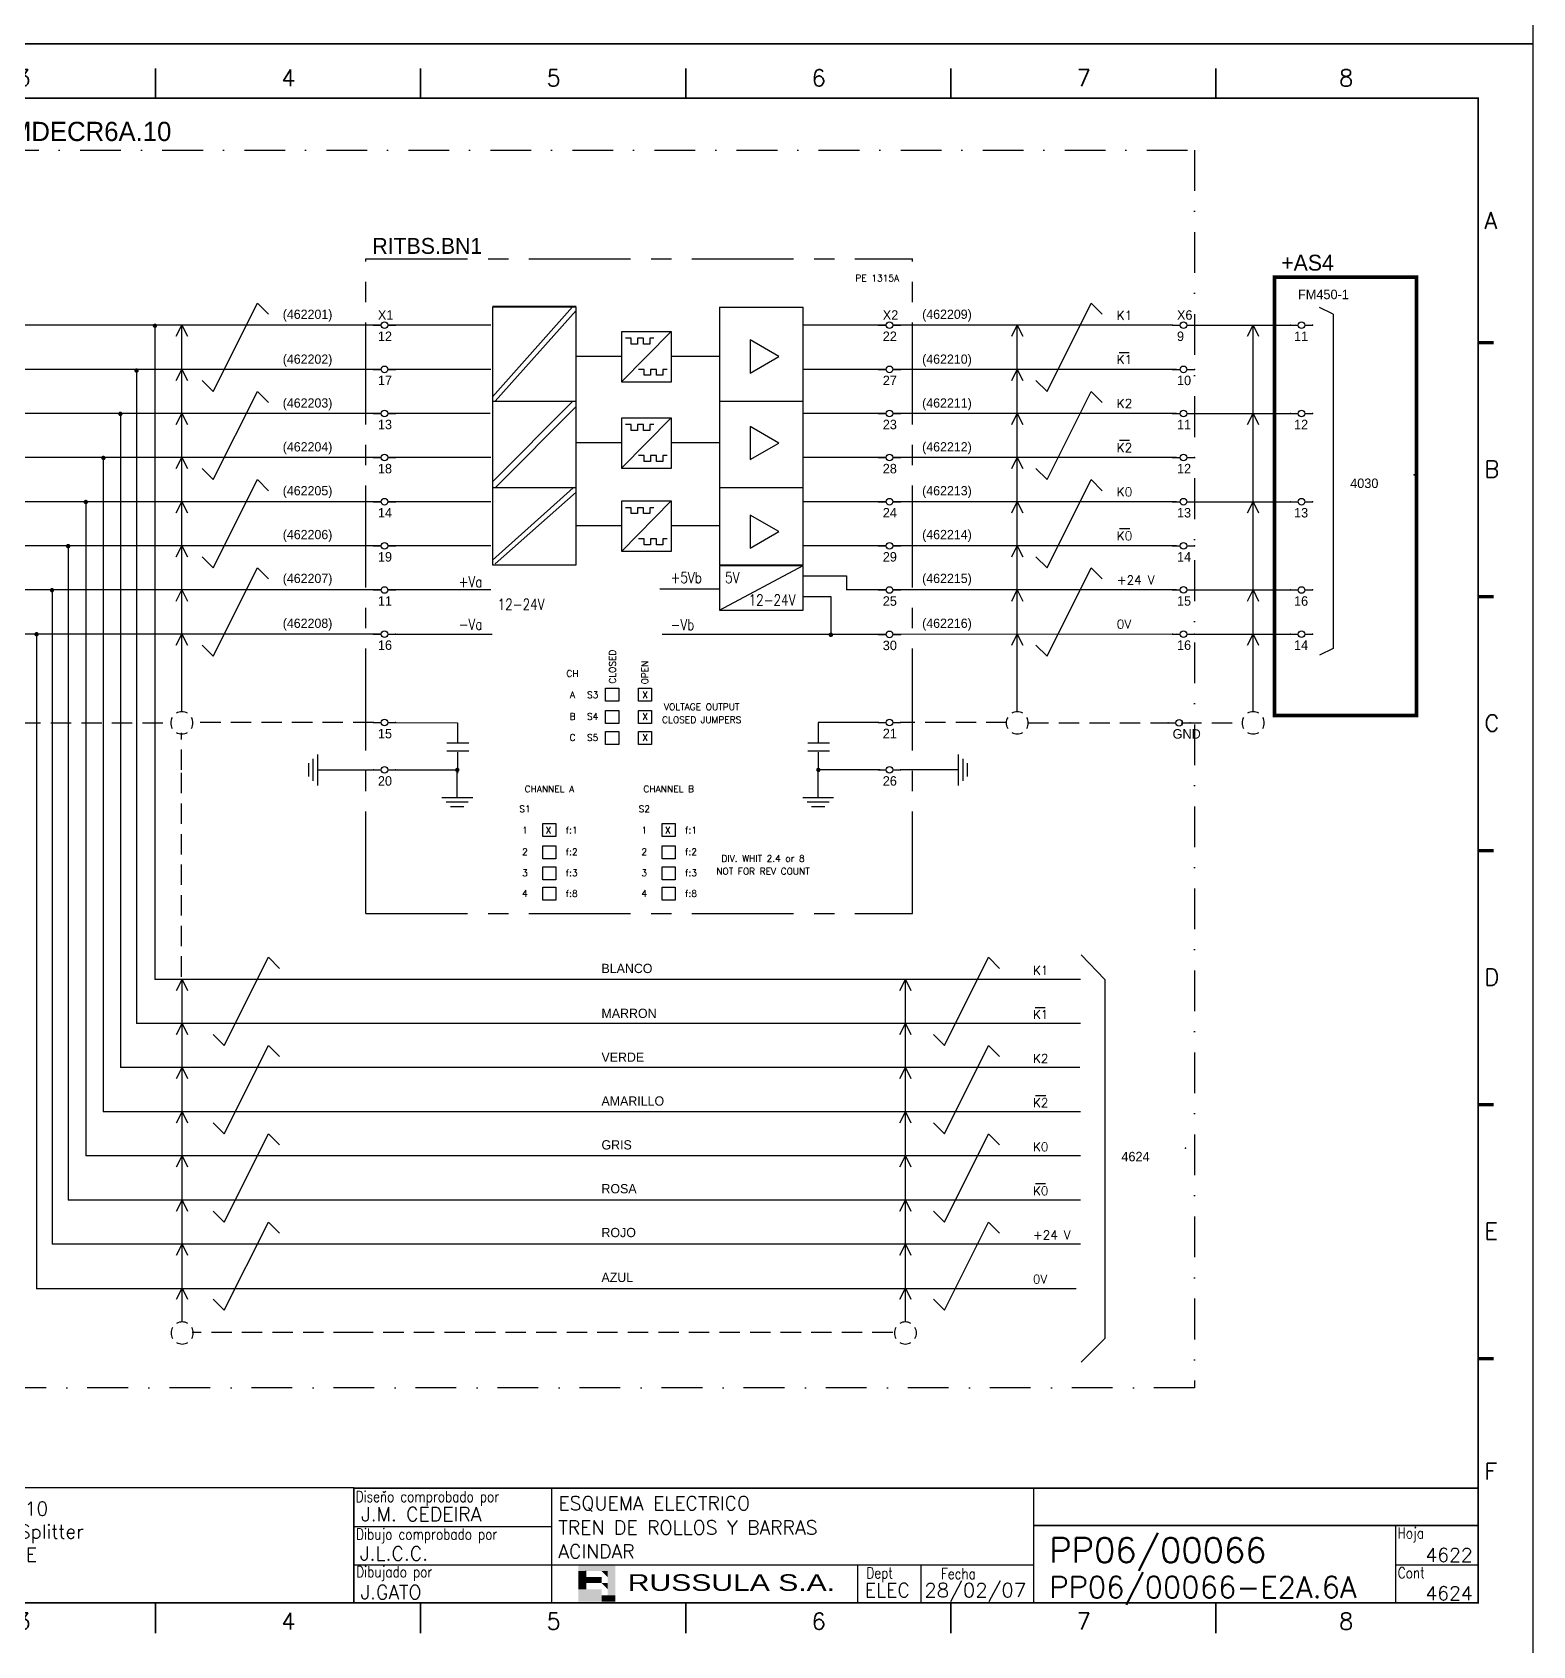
# Model space of a CAD drawing. Extents: x -275 to 145, y -1951 to 425.
# Drawn here: x -131.2 to 144.9, y -1651.7 to -1354.7 of the extents above; entities that cross this region are included whole.
import ezdxf
from ezdxf.enums import TextEntityAlignment as Align

# ---------------------------------------------------------------- set-up
doc = ezdxf.new("R2010")
doc.units = 0
doc.header["$LTSCALE"] = 15
doc.header["$MEASUREMENT"] = 0
doc.header["$PDSIZE"] = 2
for name, pattern in [('CENTER', [2, 1.25, -0.25, 0.25, -0.25]), ('DASHDOT', [1, 0.5, -0.25, 0, -0.25]), ('HIDDEN', [0.375, 0.25, -0.125])]:
    doc.linetypes.add(name, pattern=pattern)
for name, color, linetype in [('1', 7, 'Continuous'), ('10', 5, 'Continuous'), ('102', 7, 'Continuous'), ('2', 7, 'Continuous'), ('25', 3, 'Continuous'), ('25PK', 4, 'CENTER'), ('35', 2, 'Continuous'), ('8', 1, 'Continuous'), ('9', 6, 'Continuous'), ('DIBUJO', 7, 'Continuous')]:
    doc.layers.add(name, color=color, linetype=linetype)
doc.styles.add('ABBSTYLE', font='ROMANS.SHX', dxfattribs={"width": 0.8})
doc.styles.add('HELVETICA', font='HELV.SHX')
doc.styles.add('LABEL', font='SIMPLEX', dxfattribs={"width": 0.8, "height": 4})
doc.styles.add('ROMANS', font='ROMANS.shx', dxfattribs={"width": 0.8, "oblique": 15})

# ---------------------------------------------------------------- blocks, each defined once
blk = doc.blocks.new('NOD')
at = {"color": 0, "linetype": 'ByBlock'}
blk.add_point((0, 0), dxfattribs=at)
at = {"color": 0, "linetype": 'ByBlock', "flags": 1}
blk.add_attdef('PINNR', (2, -2), '', height=1.8, dxfattribs=at)
blk = doc.blocks.new('$$PLL21C')
for p, q in [((-2.5, 0), (-0.75, 0)), ((0.75, 0), (2.5, 0))]:
    blk.add_line(p, q)
at = {"layer": '2'}
blk.add_circle((0, 0), 0.75, dxfattribs=at)
for p in [(-2.5, 0), (2.5, 0)]:
    blk.add_blockref('NOD', p, dxfattribs=at)
at = {"layer": '8'}
blk.add_attdef('*A', (-1.5, -3.575), '', height=2.15, dxfattribs=at)
at = {"layer": '9'}
blk.add_attdef('ID', (-1.5, 1.25), '', height=2.15, dxfattribs=at)
blk = doc.blocks.new('$030107')
at = {"layer": '102'}
for start, end in [(150, 210), (60, 120), (330, 30), (240, 300)]:
    blk.add_arc((0, 0), 2.5, start, end, dxfattribs=at)
blk = doc.blocks.new('$PP313')
at = {"layer": '2'}
blk.add_blockref('NOD', (0, 0), dxfattribs=at)
at = {"layer": '8'}
blk.add_attdef('1A', (1, -3.325), '', height=2.15, dxfattribs=at)
at = {"layer": '9'}
blk.add_attdef('ID', (1, 1), '', height=2.15, dxfattribs=at)
blk = doc.blocks.new('$$PLR12C')
for p, q in [((-2.5, 0), (-0.75, 0)), ((0.75, 0), (2.5, 0))]:
    blk.add_line(p, q)
at = {"layer": '2'}
blk.add_circle((0, 0), 0.75, dxfattribs=at)
for p in [(-2.5, 0), (2.5, 0)]:
    blk.add_blockref('NOD', p, dxfattribs=at)
at = {"layer": '8'}
blk.add_attdef('*A', text='', height=2.15, dxfattribs=at).set_placement((1.5, -3.575), align=Align.RIGHT)
at = {"layer": '9'}
blk.add_attdef('ID', text='', height=2.15, dxfattribs=at).set_placement((1.5, 1.25), align=Align.RIGHT)
blk = doc.blocks.new('newcajec')
at = {"layer": '1'}
for p, q in [((179.4, 20.85), (0.13, 20.85)), ((7, 20.85), (7, 0)), ((71, 20.85), (71, 0)), ((84, 20.85), (84, 0.09)), ((99, 20.85), (99, 0)), ((215.2, 20.8), (215.2, 0)), ((184.64, 20.18), (184.81, 20.01)), ((184.81, 20.01), (185.18, 20.25)), ((10.6, 16.64), (0, 16.64)), ((10.6, 16.64), (99, 16.64)), ((10.6, 12.48), (0, 12.48)), ((10.6, 12.48), (99, 12.48)), ((179.4, 13.87), (215.2, 13.87)), ((368, 14.06), (368, 0)), ((10.6, 8.32), (0, 8.32)), ((10.6, 8.32), (99, 8.32)), ((179.4, 6.93), (267.63, 6.93)), ((267.63, 6.93), (302.5, 6.93)), ((270.63, 6.91), (270.63, 0)), ((282.07, 6.93), (282.07, 0)), ((368, 6.93), (383, 6.93)), ((10.6, 4.16), (0, 4.16)), ((10.6, 4.16), (99, 4.16))]:
    blk.add_line(p, q, dxfattribs=at)
for points in [[(47.5, 272.5, 0.3, 0.3, 0), (47.5, 277.91, 0.3, 0.3, 0)], [(95.5, 272.5, 0.3, 0.3, 0), (95.5, 277.91, 0.3, 0.3, 0)], [(143.5, 272.5, 0.3, 0.3, 0), (143.5, 277.91, 0.3, 0.3, 0)], [(191.5, 272.5, 0.3, 0.3, 0), (191.5, 277.91, 0.3, 0.3, 0)], [(239.5, 272.5, 0.3, 0.3, 0), (239.5, 277.91, 0.3, 0.3, 0)], [(287.5, 272.5, 0.3, 0.3, 0), (287.5, 277.91, 0.3, 0.3, 0)], [(335.5, 272.5, 0.3, 0.3, 0), (335.5, 277.91, 0.3, 0.3, 0)], [(-2.99, 228.23, 0.6, 0.6, 0), (-0.18, 228.23, 0.6, 0.6, 0)], [(383.01, 228.23, 0.6, 0.6, 0), (385.82, 228.23, 0.6, 0.6, 0)], [(-2.99, 182.23, 0.6, 0.6, 0), (-0.18, 182.23, 0.6, 0.6, 0)], [(383.01, 182.23, 0.6, 0.6, 0), (385.82, 182.23, 0.6, 0.6, 0)], [(-2.99, 136.23, 0.6, 0.6, 0), (-0.18, 136.23, 0.6, 0.6, 0)], [(383.01, 136.23, 0.6, 0.6, 0), (385.82, 136.23, 0.6, 0.6, 0)], [(-2.99, 90.23, 0.6, 0.6, 0), (-0.18, 90.23, 0.6, 0.6, 0)], [(383.01, 90.23, 0.6, 0.6, 0), (385.82, 90.23, 0.6, 0.6, 0)], [(-2.99, 44.23, 0.6, 0.6, 0), (-0.18, 44.23, 0.6, 0.6, 0)], [(383.01, 44.23, 0.6, 0.6, 0), (385.82, 44.23, 0.6, 0.6, 0)], [(383, 20.8, 0.3, 0.3, 0), (179.4, 20.8, 0.3, 0.3, 0), (179.4, 0, 0.3, 0.3, 0)], [(302.5, 20.8, 0.3, 0.3, 0), (302.5, 0, 0.3, 0.3, 0)], [(302.5, 14, 0.3, 0.3, 0), (383, 14, 0.3, 0.3, 0)], [(47.5, -5.5, 0.3, 0.3, 0), (47.5, -0.09, 0.3, 0.3, 0)], [(95.5, -5.5, 0.3, 0.3, 0), (95.5, -0.09, 0.3, 0.3, 0)], [(143.5, -5.5, 0.3, 0.3, 0), (143.5, -0.09, 0.3, 0.3, 0)], [(191.5, -5.5, 0.3, 0.3, 0), (191.5, -0.09, 0.3, 0.3, 0)], [(239.5, -5.5, 0.3, 0.3, 0), (239.5, -0.09, 0.3, 0.3, 0)], [(287.5, -5.5, 0.3, 0.3, 0), (287.5, -0.09, 0.3, 0.3, 0)], [(335.5, -5.5, 0.3, 0.3, 0), (335.5, -0.09, 0.3, 0.3, 0)]]:
    blk.add_lwpolyline(points, format="xyseb", dxfattribs=at)
at = {"layer": '1', "const_width": 0.3}
blk.add_lwpolyline([(0, 0), (0, 272.5), (383, 272.5), (383, 0)], close=True, dxfattribs=at)
at = {"layer": '2', "color": 14}
for p, q in [((221.42, 4.69), (221.42, 5.81)), ((221.42, 2.47), (221.42, 3.58))]:
    blk.add_line(p, q, dxfattribs=at)
for points in [[(220.05, 5.81), (220.05, 6.92), (226.74, 5.81), (226.74, 6.92)], [(221.42, 2.47), (220.05, 2.47), (221.42, 5.81), (220.05, 5.81)], [(221.42, 4.69), (224.25, 4.69), (221.42, 3.58), (224.25, 3.58)], [(224.25, 5.81), (225.37, 5.81), (225.37, 4.69)], [(224.25, 3.58), (225.37, 3.58), (225.37, 2.47)], [(225.37, 5.81), (226.74, 5.81), (225.37, 1.35), (226.74, 1.35)], [(224.25, 0.24), (224.25, 2.47), (220.05, 0.24), (220.05, 2.47)], [(226.74, 1.35), (226.74, 0.24), (224.25, 1.35), (224.25, 0.24)]]:
    blk.add_solid(points, dxfattribs=at)
at = {"layer": '1', "style": 'ROMANS'}
for s, p in [('1', (22.29, 274.68)), ('2', (70.29, 274.68)), ('3', (118.29, 274.68)), ('4', (166.29, 274.68)), ('5', (214.29, 274.68)), ('6', (262.29, 274.68)), ('7', (310.29, 274.68)), ('8', (357.79, 274.68)), ('A', (-4.37, 248.84)), ('A', (384.13, 248.84)), ('B', (-4.37, 203.84)), ('B', (384.13, 203.84)), ('C', (-4.37, 157.84)), ('C', (384.13, 157.84)), ('D', (-4.37, 111.84)), ('D', (384.13, 111.84)), ('E', (-4.37, 65.84)), ('E', (384.13, 65.84)), ('F', (-4.37, 22.34)), ('F', (384.13, 22.34)), ('1', (22.29, -4.82)), ('2', (70.29, -4.82)), ('3', (118.29, -4.82)), ('4', (166.29, -4.82)), ('5', (214.29, -4.82)), ('6', (262.29, -4.82)), ('7', (310.29, -4.82)), ('8', (357.79, -4.82))]:
    blk.add_text(s, height=3, dxfattribs=at).set_placement(p)
at = {"layer": '1', "style": 'LABEL', "width": 0.8}
for s, p in [('Diseno comprobado por', (179.73, 18.27)), ('Dibujo comprobado por', (179.81, 11.47)), ('Hoja', (368.38, 11.66)), ('Dibujado por', (179.83, 4.64)), ('Fecha', (285.71, 4.3)), ('Cont', (368.43, 4.46)), ('No', (2.23, 1.05)), ('Revision', (8, 1.05))]:
    blk.add_text(s, height=2, dxfattribs=at).set_placement(p)
for s, p in [('Dept', (274.61, 4.44)), ('Elaborado', (77.5, 1.05)), ('Fecha', (91.5, 1.05))]:
    blk.add_text(s, height=2, dxfattribs=at).set_placement(p, align=Align.CENTER)
at = {"layer": '10', "style": 'ROMANS'}
for tag, p in [('REV41', (3.5, 18.74)), ('REV43', (77.7, 18.74)), ('REV31', (3.5, 14.58)), ('REV33', (77.7, 14.58)), ('REV21', (3.5, 10.42)), ('REV23', (77.7, 10.42)), ('REV11', (3.5, 6.27)), ('REV13', (77.7, 6.27))]:
    blk.add_attdef(tag, text='', height=2.5, dxfattribs=at).set_placement(p, align=Align.MIDDLE)
for tag, p, height in [('REV42', (8, 17.49), 2.5), ('SHEETNAME1', (100.5, 15.83), 2.5), ('DOCUMENTTYPE', (216.43, 16.8), 2.5), ('NOTA', (305.32, 15.8), 3), ('REV32', (8, 13.33), 2.5), ('DESIGNCHECK', (180.74, 14.83), 2.5), ('OBJECT', (216.43, 12.4), 2.5), ('SHEETNAME2', (100.5, 11.67), 2.5), ('ORDER', (305.32, 7.3), 4.5), ('REV22', (8, 9.17), 2.5), ('SHEETNAME3', (100.5, 7.51), 2.5), ('DRAWINGCHECK', (180.53, 7.71), 2.5), ('CUSTOMER', (216.43, 8.08), 2.5), ('REV12', (8, 5.01), 2.5), ('SHEETNAME4', (100.5, 3.35), 2.5), ('USER', (180.63, 0.71), 2.5), ('DEPARTMENT', (271.93, 1.05), 2.5), ('DOCUMENT_ID', (305.32, 0.93), 4.4)]:
    blk.add_attdef(tag, p, '', height=height, dxfattribs=at)
for tag, width, p, p2 in [('REV44', 1.221199, (84.53, 17.49), (98.48, 17.49)), ('REV34', 1.221199, (84.53, 13.33), (98.48, 13.33)), ('REV24', 1.221199, (84.53, 9.17), (98.48, 9.17)), ('REV14', 1.221199, (84.53, 5.01), (98.48, 5.01)), ('CREATED2', 7.039915, (282.71, 1.05), (301.14, 1.05))]:
    blk.add_attdef(tag, text='', height=2.5, dxfattribs=dict(at, width=width)).set_placement(p, p2, align=Align.FIT)
for tag, p in [('SHEET', (382, 7.43)), ('NEXTSHEET', (382, 0.5))]:
    blk.add_attdef(tag, text='', height=2.5, dxfattribs=at).set_placement(p, align=Align.RIGHT)
at = {"layer": 'DIBUJO', "color": 14, "style": 'HELVETICA', "width": 1.3}
blk.add_text('RUSSULA S.A.', height=3, dxfattribs=at).set_placement((229, 2.19))

msp = doc.modelspace()

# ---------------------------------------------------------------- linework, layer by layer
at = {"layer": '2', "color": 3, "linetype": 'DASHDOT'}
for p, q in [((-137.5, -1376.44), (82.7, -1376.44)), ((82.7, -1376.44), (82.7, -1604.25)), ((82.7, -1604.25), (-137.5, -1604.25))]:
    msp.add_line(p, q, dxfattribs=at)
at = {"layer": '2', "color": 7}
for p, q in [((-97.91, -1420.85), (-89.79, -1404.61)), ((-89.79, -1404.61), (-87.76, -1406.64)), ((55.53, -1420.85), (63.65, -1404.61)), ((63.65, -1404.61), (65.68, -1406.64)), ((-46.53, -1421.86), (-31.83, -1405.3)), ((-46.02, -1422.64), (-31.12, -1405.98)), ((108.18, -1406.65), (105.67, -1405.39)), ((108.18, -1406.65), (108.18, -1468.15)), ((-67.01, -1408.67), (-133.44, -1408.67)), ((-108.69, -1408.78), (-108.69, -1529.08)), ((-104.72, -1410.7), (-103.7, -1408.67)), ((-103.7, -1479.83), (-103.7, -1408.67)), ((-103.7, -1408.67), (-102.69, -1410.7)), ((-46.83, -1408.67), (-65.79, -1408.67)), ((-22.77, -1419.11), (-13.66, -1409.81)), ((25.91, -1408.67), (10.66, -1408.67)), ((78.64, -1408.67), (27.13, -1408.67)), ((49.04, -1410.7), (50.05, -1408.67)), ((50.05, -1479.83), (50.05, -1408.67)), ((50.05, -1408.67), (51.07, -1410.7)), ((82.7, -1408.67), (100.34, -1408.67)), ((92.45, -1410.7), (93.47, -1408.67)), ((93.47, -1479.83), (93.47, -1408.67)), ((93.47, -1408.67), (94.48, -1410.7)), ((-21.01, -1411.07), (-22.05, -1411.07)), ((-21.01, -1412.16), (-21.01, -1411.07)), ((-19.82, -1412.16), (-21.01, -1412.16)), ((-18.76, -1411.07), (-19.82, -1411.07)), ((-19.82, -1411.07), (-19.82, -1412.16)), ((-18.76, -1412.16), (-18.76, -1411.07)), ((-17.57, -1412.16), (-18.76, -1412.16)), ((-16.81, -1411.07), (-17.57, -1411.07)), ((-17.57, -1411.07), (-17.57, -1412.16)), ((68.79, -1413.67), (70.68, -1413.67)), ((-22.79, -1414.4), (-31.13, -1414.4)), ((-4.74, -1414.4), (-13.68, -1414.4)), ((-67.01, -1416.79), (-133.44, -1416.79)), ((-112.03, -1416.79), (-112.03, -1537.2)), ((-104.72, -1418.82), (-103.7, -1416.79)), ((-103.7, -1416.79), (-102.69, -1418.82)), ((-99.94, -1418.82), (-97.91, -1420.85)), ((-46.83, -1416.79), (-65.79, -1416.79)), ((-18.61, -1416.79), (-19.64, -1416.79)), ((-18.61, -1417.88), (-18.61, -1416.79)), ((-17.42, -1417.88), (-18.61, -1417.88)), ((-17.42, -1416.79), (-17.42, -1417.88)), ((-16.35, -1416.79), (-17.42, -1416.79)), ((-16.35, -1417.88), (-16.35, -1416.79)), ((-15.17, -1417.88), (-16.35, -1417.88)), ((-15.17, -1416.79), (-15.17, -1417.88)), ((-14.41, -1416.79), (-15.17, -1416.79)), ((25.91, -1416.79), (10.66, -1416.79)), ((79.35, -1416.79), (27.13, -1416.79)), ((49.04, -1418.82), (50.05, -1416.79)), ((50.05, -1416.79), (51.07, -1418.82)), ((53.5, -1418.82), (55.53, -1420.85)), ((-97.91, -1437.09), (-89.79, -1420.85)), ((-89.79, -1420.85), (-87.76, -1422.88)), ((55.53, -1437.09), (63.65, -1420.85)), ((63.65, -1420.85), (65.68, -1422.88)), ((-67.01, -1424.91), (-133.44, -1424.91)), ((-115.02, -1424.91), (-115.02, -1545.32)), ((-104.72, -1426.94), (-103.7, -1424.91)), ((-103.7, -1424.91), (-102.69, -1426.94)), ((-46.93, -1424.91), (-65.79, -1424.91)), ((-46.51, -1437.48), (-31.82, -1422.73)), ((-45.95, -1438.52), (-31.15, -1423.62)), ((25.91, -1424.91), (10.66, -1424.91)), ((79.35, -1424.91), (27.13, -1424.91)), ((49.04, -1426.94), (50.05, -1424.91)), ((50.05, -1424.91), (51.07, -1426.94)), ((82.7, -1424.91), (100.34, -1424.91)), ((92.45, -1426.94), (93.47, -1424.91)), ((93.47, -1424.91), (94.48, -1426.94)), ((-22.77, -1434.99), (-13.66, -1425.7)), ((-21.01, -1426.95), (-22.05, -1426.95)), ((-21.01, -1428.05), (-21.01, -1426.95)), ((-19.82, -1428.05), (-21.01, -1428.05)), ((-18.76, -1426.95), (-19.82, -1426.95)), ((-19.82, -1426.95), (-19.82, -1428.05)), ((-18.76, -1428.05), (-18.76, -1426.95)), ((-17.57, -1428.05), (-18.76, -1428.05)), ((-17.57, -1426.95), (-17.57, -1428.05)), ((-16.81, -1426.95), (-17.57, -1426.95)), ((-22.79, -1430.29), (-31.13, -1430.29)), ((-4.74, -1430.29), (-13.68, -1430.29)), ((68.85, -1429.85), (70.74, -1429.85)), ((-67.01, -1433.03), (-133.44, -1433.03)), ((-118.17, -1433.03), (-118.17, -1553.45)), ((-104.72, -1435.06), (-103.7, -1433.03)), ((-103.7, -1433.03), (-102.69, -1435.06)), ((-46.83, -1433.03), (-65.79, -1433.03)), ((-18.61, -1432.67), (-19.64, -1432.67)), ((-18.61, -1433.76), (-18.61, -1432.67)), ((-17.42, -1433.76), (-18.61, -1433.76)), ((-17.42, -1432.67), (-17.42, -1433.76)), ((-16.35, -1432.67), (-17.42, -1432.67)), ((-16.35, -1433.76), (-16.35, -1432.67)), ((-15.17, -1433.76), (-16.35, -1433.76)), ((-14.41, -1432.67), (-15.17, -1432.67)), ((-15.17, -1432.67), (-15.17, -1433.76)), ((25.91, -1433.03), (10.66, -1433.03)), ((79.35, -1433.03), (27.13, -1433.03)), ((49.04, -1435.06), (50.05, -1433.03)), ((50.05, -1433.03), (51.07, -1435.06)), ((-99.94, -1435.06), (-97.91, -1437.09)), ((-97.91, -1453.34), (-89.79, -1437.09)), ((-89.79, -1437.09), (-87.76, -1439.12)), ((53.5, -1435.06), (55.53, -1437.09)), ((55.53, -1453.34), (63.65, -1437.09)), ((63.65, -1437.09), (65.68, -1439.12)), ((-46.53, -1451.89), (-31.68, -1438.59)), ((-46.01, -1452.6), (-31.12, -1439.37)), ((-67.01, -1441.15), (-133.44, -1441.15)), ((-121.39, -1441.15), (-121.39, -1561.57)), ((-104.72, -1443.18), (-103.7, -1441.15)), ((-103.7, -1441.15), (-102.69, -1443.18)), ((-46.83, -1441.15), (-65.79, -1441.15)), ((-22.77, -1450.29), (-13.66, -1441)), ((-21.01, -1442.25), (-22.05, -1442.25)), ((-21.01, -1443.35), (-21.01, -1442.25)), ((-19.82, -1443.35), (-21.01, -1443.35)), ((-18.76, -1442.25), (-19.82, -1442.25)), ((-19.82, -1442.25), (-19.82, -1443.35)), ((-18.76, -1443.35), (-18.76, -1442.25)), ((-17.57, -1443.35), (-18.76, -1443.35)), ((-16.81, -1442.25), (-17.57, -1442.25)), ((-17.57, -1442.25), (-17.57, -1443.35)), ((25.91, -1441.15), (10.66, -1441.15)), ((79.35, -1441.15), (27.13, -1441.15)), ((49.04, -1443.18), (50.05, -1441.15)), ((50.05, -1441.15), (51.07, -1443.18)), ((82.7, -1441.15), (100.34, -1441.15)), ((92.45, -1443.18), (93.47, -1441.15)), ((93.47, -1441.15), (94.48, -1443.18)), ((-22.79, -1445.59), (-31.13, -1445.59)), ((-4.74, -1445.59), (-13.68, -1445.59)), ((68.87, -1446.08), (70.76, -1446.08)), ((-67.01, -1449.27), (-133.44, -1449.27)), ((-124.6, -1449.27), (-124.6, -1569.69)), ((-104.72, -1451.3), (-103.7, -1449.27)), ((-103.7, -1449.27), (-102.69, -1451.3)), ((-46.83, -1449.27), (-65.79, -1449.27)), ((-18.61, -1447.97), (-19.64, -1447.97)), ((-18.61, -1449.07), (-18.61, -1447.97)), ((-17.42, -1449.07), (-18.61, -1449.07)), ((-17.42, -1447.97), (-17.42, -1449.07)), ((-16.35, -1447.97), (-17.42, -1447.97)), ((-16.35, -1449.07), (-16.35, -1447.97)), ((-15.17, -1449.07), (-16.35, -1449.07)), ((-14.41, -1447.97), (-15.17, -1447.97)), ((-15.17, -1447.97), (-15.17, -1449.07)), ((25.91, -1449.27), (10.66, -1449.27)), ((79.35, -1449.27), (27.13, -1449.27)), ((49.04, -1451.3), (50.05, -1449.27)), ((50.05, -1449.27), (51.07, -1451.3)), ((-99.94, -1451.3), (-97.91, -1453.34)), ((53.5, -1451.3), (55.53, -1453.34)), ((-97.91, -1469.58), (-89.79, -1453.34)), ((-89.79, -1453.34), (-87.76, -1455.37)), ((-4.72, -1461.1), (10.67, -1452.89)), ((10.74, -1454.78), (18.63, -1454.78)), ((18.63, -1454.78), (18.63, -1457.39)), ((55.53, -1469.58), (63.65, -1453.34)), ((63.65, -1453.34), (65.68, -1455.37)), ((-67.01, -1457.4), (-133.44, -1457.4)), ((-127.54, -1457.4), (-127.54, -1577.81)), ((-104.72, -1459.43), (-103.7, -1457.4)), ((-103.7, -1457.4), (-102.69, -1459.43)), ((-46.83, -1457.4), (-65.79, -1457.4)), ((-4.74, -1457.27), (-15.72, -1457.27)), ((25.91, -1457.39), (18.63, -1457.39)), ((79.35, -1457.39), (27.13, -1457.39)), ((49.04, -1459.43), (50.05, -1457.4)), ((50.05, -1457.4), (51.07, -1459.43)), ((82.7, -1457.4), (100.34, -1457.4)), ((92.45, -1459.43), (93.47, -1457.4)), ((93.47, -1457.4), (94.48, -1459.43)), ((10.63, -1458.63), (15.75, -1458.63)), ((15.75, -1458.63), (15.75, -1465.52)), ((-67.01, -1465.52), (-133.44, -1465.52)), ((-130.44, -1465.52), (-130.44, -1586.03)), ((-104.72, -1467.55), (-103.7, -1465.52)), ((-103.7, -1465.52), (-102.69, -1467.55)), ((-64.71, -1465.52), (-46.59, -1465.52)), ((25.91, -1465.58), (-15.31, -1465.61)), ((79.35, -1465.52), (27.13, -1465.57)), ((49.04, -1467.55), (50.05, -1465.52)), ((50.05, -1465.52), (51.07, -1467.55)), ((82.7, -1465.51), (100.34, -1465.52)), ((92.45, -1467.55), (93.47, -1465.52)), ((93.47, -1465.52), (94.48, -1467.55)), ((-99.94, -1467.55), (-97.91, -1469.58)), ((53.5, -1467.55), (55.53, -1469.58)), ((108.18, -1468.15), (105.67, -1469.42)), ((-64.37, -1481.81), (-52.99, -1481.83)), ((-52.99, -1481.83), (-52.99, -1485.6)), ((24.49, -1481.78), (13.43, -1481.78)), ((13.43, -1481.78), (13.43, -1485.6)), ((-50.91, -1485.6), (-54.92, -1485.6)), ((-50.91, -1487.04), (-54.92, -1487.04)), ((-52.99, -1487.25), (-52.99, -1491.1)), ((15.51, -1485.6), (11.49, -1485.6)), ((15.51, -1487.04), (11.49, -1487.04)), ((13.43, -1487.25), (13.43, -1490.24)), ((-64.37, -1490.52), (-52.99, -1490.52)), ((24.81, -1490.52), (13.43, -1490.52)), ((-95.89, -1541.26), (-87.76, -1525.02)), ((-87.76, -1525.02), (-85.73, -1527.05)), ((36.66, -1541.26), (44.78, -1525.02)), ((44.78, -1525.02), (46.81, -1527.05)), ((61.83, -1524.54), (66.18, -1529.07)), ((61.7, -1529.08), (-108.69, -1529.08)), ((-104.66, -1531.11), (-103.64, -1529.08)), ((-103.64, -1592.14), (-103.64, -1529.08)), ((-103.64, -1529.08), (-102.63, -1531.11)), ((28.45, -1531.11), (29.47, -1529.08)), ((29.47, -1592.14), (29.47, -1529.08)), ((29.47, -1529.08), (30.48, -1531.11)), ((66.18, -1529.07), (66.18, -1595.16)), ((53.32, -1534.23), (55.21, -1534.23)), ((61.7, -1537.2), (-112.03, -1537.2)), ((-104.66, -1539.23), (-103.64, -1537.2)), ((-103.64, -1537.2), (-102.63, -1539.23)), ((28.45, -1539.23), (29.47, -1537.2)), ((29.47, -1537.2), (30.48, -1539.23)), ((-97.92, -1539.23), (-95.89, -1541.26)), ((-95.89, -1557.51), (-87.76, -1541.26)), ((-87.76, -1541.26), (-85.73, -1543.29)), ((34.63, -1539.23), (36.66, -1541.26)), ((36.66, -1557.51), (44.78, -1541.26)), ((44.78, -1541.26), (46.81, -1543.29)), ((61.6, -1545.32), (-115.02, -1545.32)), ((-104.66, -1547.35), (-103.64, -1545.32)), ((-103.64, -1545.32), (-102.63, -1547.35)), ((28.45, -1547.35), (29.47, -1545.32)), ((29.47, -1545.32), (30.48, -1547.35)), ((53.41, -1550.43), (55.31, -1550.43)), ((61.7, -1553.45), (-118.17, -1553.45)), ((-104.66, -1555.48), (-103.64, -1553.45)), ((-103.64, -1553.45), (-102.63, -1555.48)), ((-97.92, -1555.48), (-95.89, -1557.51)), ((28.45, -1555.48), (29.47, -1553.45)), ((29.47, -1553.45), (30.48, -1555.48)), ((34.63, -1555.48), (36.66, -1557.51)), ((-95.89, -1573.75), (-87.76, -1557.51)), ((-87.76, -1557.51), (-85.73, -1559.54)), ((36.66, -1573.75), (44.78, -1557.51)), ((44.78, -1557.51), (46.81, -1559.54)), ((61.7, -1561.57), (-121.39, -1561.57)), ((-104.66, -1563.6), (-103.64, -1561.57)), ((-103.64, -1561.57), (-102.63, -1563.6)), ((28.45, -1563.6), (29.47, -1561.57)), ((29.47, -1561.57), (30.48, -1563.6)), ((53.39, -1566.63), (55.28, -1566.63)), ((61.7, -1569.69), (-124.6, -1569.69)), ((-104.66, -1571.72), (-103.64, -1569.69)), ((-103.64, -1569.69), (-102.63, -1571.72)), ((28.45, -1571.72), (29.47, -1569.69)), ((29.47, -1569.69), (30.48, -1571.72)), ((-97.92, -1571.72), (-95.89, -1573.75)), ((-95.89, -1589.99), (-87.76, -1573.75)), ((-87.76, -1573.75), (-85.73, -1575.78)), ((34.63, -1571.72), (36.66, -1573.75)), ((36.66, -1589.99), (44.78, -1573.75)), ((44.78, -1573.75), (46.81, -1575.78)), ((61.7, -1577.81), (-127.54, -1577.81)), ((-104.66, -1579.84), (-103.64, -1577.81)), ((-103.64, -1577.81), (-102.63, -1579.84)), ((28.45, -1579.84), (29.47, -1577.81)), ((29.47, -1577.81), (30.48, -1579.84)), ((-104.66, -1587.96), (-103.64, -1585.93)), ((-103.64, -1585.93), (-102.63, -1587.96)), ((28.45, -1587.96), (29.47, -1585.93)), ((29.47, -1585.93), (30.48, -1587.96)), ((60.89, -1586.03), (-130.44, -1586.03)), ((-97.92, -1587.96), (-95.89, -1589.99)), ((34.63, -1587.96), (36.66, -1589.99)), ((66.18, -1595.16), (61.83, -1599.51))]:
    msp.add_line(p, q, dxfattribs=at)
at = {"layer": '2', "color": 7, "linetype": 'HIDDEN'}
for p, q in [((-133.44, -1481.86), (-105.73, -1481.86)), ((-68.43, -1481.81), (-101.74, -1481.81)), ((48.1, -1481.78), (28.55, -1481.78)), ((52.08, -1481.86), (77.83, -1481.86)), ((80.21, -1481.86), (91.44, -1481.86)), ((-103.75, -1490.52), (-103.75, -1483.68)), ((-103.75, -1528.58), (-103.75, -1489.23)), ((-72.02, -1594.07), (-101.78, -1594.07)), ((27.13, -1594.07), (-75.26, -1594.07))]:
    msp.add_line(p, q, dxfattribs=at)
at = {"layer": '2'}
for p, q in [((-78.76, -1487.68), (-78.76, -1493.36)), ((39.2, -1487.68), (39.2, -1493.36)), ((-80.39, -1489.3), (-80.39, -1491.74)), ((-79.57, -1488.49), (-79.57, -1492.55)), ((-78.76, -1490.52), (-68.43, -1490.52)), ((-53.01, -1495.61), (-53.01, -1490.52)), ((13.41, -1495.61), (13.41, -1490.52)), ((39.2, -1490.52), (28.55, -1490.52)), ((40.02, -1488.49), (40.02, -1492.55)), ((40.83, -1489.3), (40.83, -1491.74)), ((-55.85, -1495.61), (-50.17, -1495.61)), ((-55.04, -1496.42), (-50.98, -1496.42)), ((10.56, -1495.61), (16.25, -1495.61)), ((11.38, -1496.42), (15.44, -1496.42)), ((-54.23, -1497.23), (-51.79, -1497.23)), ((12.19, -1497.23), (14.62, -1497.23))]:
    msp.add_line(p, q, dxfattribs=at)
at = {"layer": '2', "color": 3, "linetype": 'DASHDOT'}
msp.add_lwpolyline([(97.42, -1399.83, 0.682, 0.682, 0), (123.54, -1399.83, 0.682, 0.682, 0), (123.54, -1480.49, 0.682, 0.682, 0), (97.42, -1480.49, 0.682, 0.682, 0), (97.42, -1399.83, 0.682, 0.682, 0)], format="xyseb", dxfattribs=at)
at = {"layer": '2', "color": 7}
for points, const_width in [([(-108.88, -1408.76, 1), (-108.44, -1408.76, 1)], 0.365), ([(-112.26, -1417.01, 1), (-111.82, -1417.01, 1)], 0.365), ([(-115.24, -1424.98, 1), (-114.79, -1424.98, 1)], 0.365), ([(-118.35, -1433.09, 1), (-117.91, -1433.09, 1)], 0.365), ([(-121.6, -1441.2, 1), (-121.15, -1441.2, 1)], 0.365), ([(-124.85, -1449.32, 1), (-124.4, -1449.32, 1)], 0.365), ([(-127.82, -1457.43, 1), (-127.38, -1457.43, 1)], 0.365), ([(-130.66, -1465.54, 1), (-130.22, -1465.54, 1)], 0.365), ([(15.53, -1465.65, 1), (15.98, -1465.65, 1)], 0.365), ([(-53.21, -1490.52, 1), (-52.81, -1490.52, 1)], 0.406), ([(13.65, -1490.52, -1), (13.25, -1490.52, -1)], 0.406)]:
    msp.add_lwpolyline(points, format="xyb", close=True, dxfattribs=dict(at, const_width=const_width))
for points in [[(-13.66, -1419.12), (-22.75, -1419.12), (-22.75, -1409.81), (-13.66, -1409.81)], [(-13.66, -1435.01), (-22.75, -1435.01), (-22.75, -1425.7), (-13.66, -1425.7)], [(-13.66, -1450.31), (-22.75, -1450.31), (-22.75, -1441), (-13.66, -1441)], [(-25.7, -1475.48), (-23.3, -1475.48), (-23.3, -1477.88), (-25.7, -1477.88)], [(-19.66, -1475.48), (-17.26, -1475.48), (-17.26, -1477.88), (-19.66, -1477.88)], [(-25.7, -1479.59), (-23.3, -1479.59), (-23.3, -1481.99), (-25.7, -1481.99)], [(-19.66, -1479.59), (-17.26, -1479.59), (-17.26, -1481.99), (-19.66, -1481.99)], [(-25.7, -1483.43), (-23.3, -1483.43), (-23.3, -1485.82), (-25.7, -1485.82)], [(-19.66, -1483.43), (-17.26, -1483.43), (-17.26, -1485.82), (-19.66, -1485.82)], [(-37.24, -1500.4), (-34.84, -1500.4), (-34.84, -1502.8), (-37.24, -1502.8)], [(-15.29, -1500.4), (-12.89, -1500.4), (-12.89, -1502.8), (-15.29, -1502.8)], [(-37.24, -1504.51), (-34.84, -1504.51), (-34.84, -1506.91), (-37.24, -1506.91)], [(-15.29, -1504.51), (-12.89, -1504.51), (-12.89, -1506.91), (-15.29, -1506.91)], [(-37.24, -1508.34), (-34.84, -1508.34), (-34.84, -1510.74), (-37.24, -1510.74)], [(-15.29, -1508.34), (-12.89, -1508.34), (-12.89, -1510.74), (-15.29, -1510.74)], [(-37.24, -1512.12), (-34.84, -1512.12), (-34.84, -1514.52), (-37.24, -1514.52)], [(-15.29, -1512.12), (-12.89, -1512.12), (-12.89, -1514.52), (-15.29, -1514.52)]]:
    msp.add_lwpolyline(points, close=True, dxfattribs=at)
at = {"layer": '25PK'}
for p, q in [((-69.85, -1396.46), (30.78, -1396.46)), ((-69.85, -1516.93), (-69.85, -1396.46)), ((30.78, -1516.93), (30.78, -1396.46)), ((-69.85, -1516.93), (30.78, -1516.93))]:
    msp.add_line(p, q, dxfattribs=at)
at = {"layer": '35', "color": 7}
for p, q in [((-46.52, -1405.18), (-31.13, -1405.18)), ((-31.13, -1405.23), (-46.52, -1405.23)), ((-31.13, -1405.31), (-46.52, -1405.31)), ((-46.52, -1405.31), (-46.52, -1422.64)), ((-31.13, -1422.64), (-31.13, -1405.31)), ((-4.73, -1405.33), (10.66, -1405.33)), ((-4.73, -1405.33), (-4.73, -1422.64)), ((10.66, -1422.64), (10.66, -1405.33)), ((-46.52, -1422.64), (-31.13, -1422.64)), ((-46.52, -1422.69), (-46.52, -1438.56)), ((-31.13, -1422.69), (-46.52, -1422.69)), ((-31.13, -1438.56), (-31.13, -1422.69)), ((-4.73, -1422.64), (10.66, -1422.64)), ((10.66, -1422.69), (-4.73, -1422.69)), ((-4.73, -1422.69), (-4.73, -1438.56)), ((10.66, -1438.56), (10.66, -1422.69)), ((-46.52, -1438.56), (-31.13, -1438.56)), ((-46.52, -1438.61), (-46.52, -1452.74)), ((-31.13, -1438.61), (-46.52, -1438.61)), ((-31.13, -1452.74), (-31.13, -1438.61)), ((-4.73, -1438.56), (10.66, -1438.56)), ((10.66, -1438.61), (-4.73, -1438.61)), ((-4.73, -1438.61), (-4.73, -1452.74)), ((10.66, -1452.74), (10.66, -1438.61)), ((-46.52, -1452.74), (-31.13, -1452.74)), ((-4.72, -1452.79), (10.67, -1452.79)), ((-4.72, -1452.87), (10.67, -1452.87)), ((10.67, -1452.92), (-4.72, -1452.92)), ((-4.72, -1452.92), (-4.72, -1461.09)), ((10.67, -1461.09), (10.67, -1452.92)), ((-4.72, -1461.09), (10.67, -1461.09))]:
    msp.add_line(p, q, dxfattribs=at)
for points in [[(0.87, -1411.38), (0.87, -1417.47), (6.15, -1414.43)], [(0.87, -1427.3), (0.87, -1433.39), (6.15, -1430.35)], [(0.87, -1443.6), (0.87, -1449.7), (6.15, -1446.65)]]:
    msp.add_lwpolyline(points, close=True, dxfattribs=at)
at = {"layer": 'DIBUJO'}
for points in [[(-275.08, -1059.88), (144.92, -1059.88), (144.92, -1356.88), (-275.08, -1356.88), (-275.08, -1059.88)], [(-275.08, -1356.88), (144.92, -1356.88), (144.92, -1653.88), (-275.08, -1653.88), (-275.08, -1356.88)]]:
    msp.add_lwpolyline(points, dxfattribs=at)

# ---------------------------------------------------------------- block references
at = {"layer": '2', "color": 7}
ref = msp.add_blockref('newcajec', (-254.4, -1643.86), dxfattribs=dict(at, xscale=1.016442892079945, yscale=1.016442892079945, zscale=1.016442892079945))
ref.add_attrib('REV24', '04/06/07', dxfattribs={"layer": '10', "height": 2.541, "style": 'ROMANS', "width": 0.728168}).set_placement((-168.49, -1634.53), (-154.3, -1634.53), align=Align.FIT)
ref.add_attrib('SHEETNAME3', 'BRAKE SLIDE', (-152.25, -1636.23), dxfattribs={"layer": '10', "height": 2.5411, "style": 'ROMANS'})
ref.add_attrib('SHEETNAME2', 'PE 1315A Splitter', (-152.25, -1632), dxfattribs={"layer": '10', "height": 2.5411, "style": 'ROMANS'})
ref.add_attrib('SHEETNAME1', '+MDECR6A.10', (-152.25, -1627.77), dxfattribs={"layer": '10', "height": 2.5411, "style": 'ROMANS'})
ref.add_attrib('USER', 'J.GATO', (-70.8, -1643.14), dxfattribs={"layer": '10', "height": 2.541, "style": 'ROMANS'})
ref.add_attrib('DRAWINGCHECK', 'J.L.C.C.', (-70.9, -1636.02), dxfattribs={"layer": '10', "height": 2.541, "style": 'ROMANS'})
ref.add_attrib('DESIGNCHECK', 'J.M. CEDEIRA', (-70.69, -1628.78), dxfattribs={"layer": '10', "height": 2.5411, "style": 'ROMANS'})
ref.add_attrib('REV22', 'As-built ', (-246.27, -1634.53), dxfattribs={"layer": '10', "height": 2.541, "style": 'ROMANS'})
ref.add_attrib('REV12', 'Aprobación documentación', (-246.27, -1638.76), dxfattribs={"layer": '10', "height": 2.5411, "style": 'ROMANS'})
ref.add_attrib('REV21', '1', dxfattribs={"layer": '10', "height": 2.54, "style": 'ROMANS'}).set_placement((-250.84, -1633.26), align=Align.MIDDLE)
ref.add_attrib('REV11', '0', dxfattribs={"layer": '10', "height": 2.54, "style": 'ROMANS'}).set_placement((-250.84, -1637.49), align=Align.MIDDLE)
ref.add_attrib('REV14', '01/03/07', dxfattribs={"layer": '10', "height": 2.541, "style": 'ROMANS', "width": 0.728168}).set_placement((-168.49, -1638.76), (-154.3, -1638.76), align=Align.FIT)
ref.add_attrib('REV23', 'C.C.R.', dxfattribs={"layer": '10', "height": 2.541, "style": 'ROMANS'}).set_placement((-175.42, -1633.26), align=Align.MIDDLE)
ref.add_attrib('REV13', 'J.GATO', dxfattribs={"layer": '10', "height": 2.541, "style": 'ROMANS'}).set_placement((-175.42, -1637.49), align=Align.MIDDLE)
ref.add_attrib('DOCUMENT_ID', 'PP06/00066-E2A.6A', (55.94, -1642.91), dxfattribs={"layer": '10', "height": 3.939, "style": 'ROMANS'})
ref.add_attrib('ORDER', 'PP06/00066', (55.94, -1636.43), dxfattribs={"layer": '10', "height": 4.574, "style": 'ROMANS'})
ref.add_attrib('CUSTOMER', 'ACINDAR', (-34.41, -1635.64), dxfattribs={"layer": '10', "height": 2.541, "style": 'ROMANS'})
ref.add_attrib('OBJECT', 'TREN DE ROLLOS Y BARRAS', (-34.41, -1631.25), dxfattribs={"layer": '10', "height": 2.5411, "style": 'ROMANS'})
ref.add_attrib('DOCUMENTTYPE', 'ESQUEMA ELECTRICO', (-34.41, -1626.78), dxfattribs={"layer": '10', "height": 2.5411, "style": 'ROMANS'})
ref.add_attrib('CREATED2', '28/02/07', dxfattribs={"layer": '10', "height": 2.541, "style": 'ROMANS', "width": 0.961976}).set_placement((32.95, -1642.79), (51.7, -1642.79), align=Align.FIT)
ref.add_attrib('DEPARTMENT', 'ELEC', (22, -1642.79), dxfattribs={"layer": '10', "height": 2.541, "style": 'ROMANS'})
ref.add_attrib('NEXTSHEET', '4624', dxfattribs={"layer": '10', "height": 2.541, "style": 'ROMANS'}).set_placement((133.88, -1643.35), align=Align.RIGHT)
ref.add_attrib('SHEET', '4622', dxfattribs={"layer": '10', "height": 2.541, "style": 'ROMANS'}).set_placement((133.88, -1636.3), align=Align.RIGHT)
at = {"layer": '2', "color": 7, "xscale": 0.8121706864566195, "yscale": 0.8121706864566195, "zscale": 0.8121706864566195}
for name, p, values in [('$$PLL21C', (-66.4, -1408.67), {'ID': 'X1', '*A': '12'}), ('$$PLL21C', (26.52, -1408.67), {'ID': 'X2', '*A': '22'}), ('$$PLL21C', (80.67, -1408.67), {'ID': 'X6', '*A': '9'}), ('$$PLR12C', (102.37, -1408.67), {'*A': '11'}), ('$$PLL21C', (-66.4, -1416.79), {'*A': '17'}), ('$$PLL21C', (26.52, -1416.79), {'*A': '27'}), ('$$PLL21C', (80.67, -1416.79), {'*A': '10'}), ('$$PLL21C', (-66.4, -1424.91), {'*A': '13'}), ('$$PLL21C', (26.52, -1424.91), {'*A': '23'}), ('$$PLL21C', (80.67, -1424.91), {'*A': '11'}), ('$$PLR12C', (102.37, -1424.91), {'*A': '12'}), ('$$PLL21C', (-66.4, -1433.03), {'*A': '18'}), ('$$PLL21C', (26.52, -1433.03), {'*A': '28'}), ('$$PLL21C', (80.67, -1433.03), {'*A': '12'}), ('$$PLL21C', (-66.4, -1441.15), {'*A': '14'}), ('$$PLL21C', (26.52, -1441.15), {'*A': '24'}), ('$$PLL21C', (80.67, -1441.15), {'*A': '13'}), ('$$PLR12C', (102.37, -1441.15), {'*A': '13'}), ('$$PLL21C', (-66.4, -1449.27), {'*A': '19'}), ('$$PLL21C', (26.52, -1449.27), {'*A': '29'}), ('$$PLL21C', (80.67, -1449.27), {'*A': '14'}), ('$$PLL21C', (-66.4, -1457.4), {'*A': '11'}), ('$$PLL21C', (26.52, -1457.4), {'*A': '25'}), ('$$PLL21C', (80.67, -1457.39), {'*A': '15'}), ('$$PLR12C', (102.37, -1457.4), {'*A': '16'}), ('$$PLL21C', (-66.4, -1465.52), {'*A': '16'}), ('$$PLL21C', (26.52, -1465.57), {'*A': '30'}), ('$$PLL21C', (80.67, -1465.52), {'*A': '16'}), ('$$PLR12C', (102.37, -1465.52), {'*A': '14'}), ('$$PLL21C', (-66.4, -1481.81), {'*A': '15'}), ('$$PLL21C', (26.52, -1481.78), {'*A': '21'}), ('$$PLL21C', (79.86, -1481.86), {'*A': 'GND'}), ('$$PLL21C', (-66.4, -1490.52), {'*A': '20'}), ('$$PLL21C', (26.52, -1490.52), {'*A': '26'})]:
    msp.add_blockref(name, p, dxfattribs=at).add_auto_attribs(values)
at = {"layer": '2'}
ref = msp.add_blockref('$PP313', (123.1, -1436.21), dxfattribs=dict(at, xscale=0.8121706864566195, yscale=0.8121706864566195, zscale=0.8121706864566195, rotation=90))
ref.add_attrib('1A', '4030', (111.33, -1438.63), dxfattribs={"layer": '8', "height": 1.746})
at = {"layer": '2', "color": 7, "xscale": 0.8121706864566195, "yscale": 0.8121706864566195, "zscale": 0.8121706864566195}
for p in [(-103.7, -1481.86), (50.05, -1481.86), (93.47, -1481.86), (-103.64, -1594.17), (29.47, -1594.17)]:
    msp.add_blockref('$030107', p, dxfattribs=at)
at = {"layer": '2'}
ref = msp.add_blockref('$PP313', (80.99, -1560.15), dxfattribs=dict(at, xscale=0.8121706864566195, yscale=0.8121706864566195, zscale=0.8121706864566195, rotation=90))
ref.add_attrib('1A', '4624', (69.22, -1562.57), dxfattribs={"layer": '8', "height": 1.746})

# ---------------------------------------------------------------- texts
at = {"layer": '2', "color": 6}
for s, height, p in [('+MDECR6A.10', 3.5378, (-138.1, -1374.76)), ('RITBS.BN1', 2.924, (-68.63, -1395.53)), ('+AS4', 2.924, (98.64, -1398.61)), ('(462201)', 1.706, (-85.13, -1407.5)), ('(462209)', 1.706, (32.55, -1407.5)), ('(462202)', 1.706, (-85.13, -1415.76)), ('(462210)', 1.706, (32.55, -1415.76)), ('(462203)', 1.706, (-85.13, -1423.83)), ('(462211)', 1.706, (32.55, -1423.83)), ('(462204)', 1.706, (-85.13, -1431.9)), ('(462212)', 1.706, (32.55, -1431.9)), ('(462205)', 1.706, (-85.13, -1439.98)), ('(462213)', 1.706, (32.55, -1439.98)), ('(462206)', 1.706, (-85.13, -1448.05)), ('(462214)', 1.706, (32.55, -1448.05)), ('(462207)', 1.706, (-85.13, -1456.12)), ('(462215)', 1.706, (32.55, -1456.12)), ('(462208)', 1.706, (-85.13, -1464.38)), ('(462216)', 1.706, (32.55, -1464.38)), ('BLANCO', 1.706, (-26.47, -1527.92)), ('MARRON', 1.706, (-26.47, -1536.18)), ('VERDE', 1.706, (-26.47, -1544.25)), ('AMARILLO', 1.706, (-26.47, -1552.32)), ('GRIS', 1.706, (-26.47, -1560.39)), ('ROSA', 1.706, (-26.47, -1568.46)), ('ROJO ', 1.706, (-26.47, -1576.53)), ('AZUL', 1.706, (-26.47, -1584.79))]:
    msp.add_text(s, height=height, dxfattribs=at).set_placement(p)
at = {"layer": '2', "color": 7, "style": 'ROMANS'}
for s, height, p in [('PE 1315A', 1.218, (24.3, -1399.99)), ('CH', 1.218, (-31.8, -1472.79)), ('A', 1.22, (-31.8, -1476.68)), ('S3', 1.218, (-28.1, -1476.68)), ('X', 1.22, (-18.43, -1476.68)), ('VOLTAGE OUTPUT', 1.2183, (-8.02, -1478.92)), ('B', 1.22, (-31.8, -1480.68)), ('S4', 1.218, (-28.1, -1480.68)), ('X', 1.22, (-18.43, -1480.68)), ('CLOSED JUMPERS', 1.2183, (-8.02, -1481.29)), ('C', 1.22, (-31.8, -1484.57)), ('S5', 1.218, (-28.1, -1484.57)), ('X', 1.22, (-18.43, -1484.57)), ('CHANNEL A', 1.218, (-36.05, -1494.03)), ('CHANNEL B', 1.218, (-14.1, -1494.03)), ('S1', 1.218, (-40.55, -1497.71)), ('S2', 1.218, (-18.59, -1497.71)), ('1', 1.22, (-40.55, -1501.6)), ('X', 1.22, (-36.2, -1501.6)), ('f:1', 1.218, (-31.95, -1501.6)), ('1', 1.22, (-18.59, -1501.6)), ('X', 1.22, (-14.25, -1501.6)), ('f:1', 1.218, (-9.99, -1501.6)), ('2', 1.22, (-40.55, -1505.59)), ('f:2', 1.218, (-31.95, -1505.59)), ('2', 1.22, (-18.59, -1505.59)), ('f:2', 1.218, (-9.99, -1505.59)), ('NOT FOR REV COUNT', 1.2183, (3.27, -1509.18)), ('DIV. WHIT 2.4 or 8', 1.2183, (3.27, -1506.81)), ('3', 1.22, (-40.55, -1509.49)), ('f:3', 1.218, (-31.95, -1509.49)), ('3', 1.22, (-18.59, -1509.49)), ('f:3', 1.218, (-9.99, -1509.49)), ('4', 1.22, (-40.55, -1513.27)), ('f:8', 1.218, (-31.95, -1513.27)), ('4', 1.22, (-18.59, -1513.27)), ('f:8', 1.218, (-9.99, -1513.27))]:
    msp.add_text(s, height=height, dxfattribs=at).set_placement(p, align=Align.MIDDLE)
for s, p in [('K1', (68.37, -1407.65)), ('K1', (68.37, -1415.77)), ('K2', (68.37, -1423.89)), ('K2', (68.37, -1432.02)), ('K0', (68.37, -1440.14)), ('K0', (68.37, -1448.26)), ('+24 V', (68.37, -1456.38)), ('0V', (68.37, -1464.5)), ('K1', (52.93, -1528.22)), ('K1', (52.93, -1536.34)), ('K2', (52.93, -1544.46)), ('K2', (52.93, -1552.58)), ('K0', (52.93, -1560.7)), ('K0', (52.93, -1568.82)), ('+24 V', (52.93, -1576.95)), ('0V', (52.93, -1585.07))]:
    msp.add_text(s, height=1.624, dxfattribs=at).set_placement(p)
for s, p in [('CLOSED', (-24.46, -1471.52)), ('OPEN', (-18.48, -1472.59))]:
    msp.add_text(s, height=1.218, rotation=90, dxfattribs=at).set_placement(p, align=Align.MIDDLE)
at = {"layer": '25', "color": 7, "style": 'ABBSTYLE', "width": 0.8}
for s, p in [('+Va', (-52.75, -1456.9)), ('+5Vb', (-13.76, -1456.12)), ('5V', (-3.72, -1456.12)), ('12-24V', (0.6, -1460.26)), ('12-24V', (-45.59, -1461.08)), ('-Va', (-52.75, -1464.73)), ('-Vb', (-13.76, -1464.79))]:
    msp.add_text(s, height=2.03, dxfattribs=at).set_placement(p)
at = {"layer": '9'}
msp.add_attdef('FM450-1', text='', height=1.75, dxfattribs=at).set_placement((111.09, -1403.87), align=Align.RIGHT)

doc.saveas('drawing.dxf')
